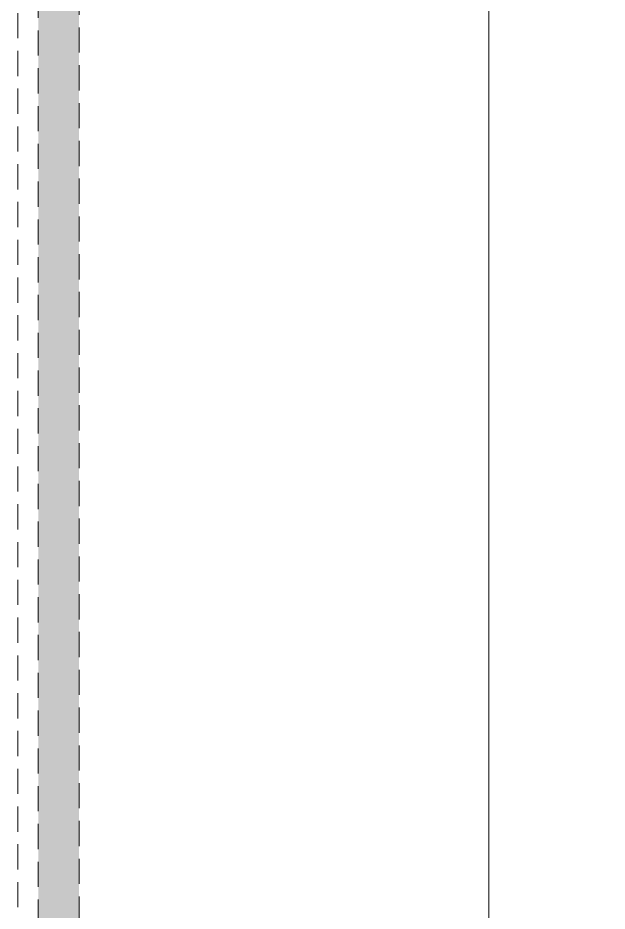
# Model space of a CAD drawing. Header units: millimetres. Extents: x 56222 to 3066687, y -650199 to -121287.
# Drawn here: x 134075.19 to 134098.57, y -183587.58 to -183552.12 of the extents above; entities that cross this region are included whole.
import ezdxf

# ---------------------------------------------------------------- set-up
doc = ezdxf.new("R2010")
doc.units = ezdxf.units.MM
doc.header["$MEASUREMENT"] = 0
doc.linetypes.add('DASHEDX2', pattern=[1.5, 1, -0.5])
doc.layers.add('Dimension', color=10, linetype='DASHEDX2', lineweight=20)
doc.layers.add('Text', color=7, linetype='Continuous', lineweight=15)

msp = doc.modelspace()

# ---------------------------------------------------------------- hatches: boundary and pattern name
at = {"layer": 'Dimension', "true_color": 0xd39e00}
h = msp.add_hatch(color=42, dxfattribs=at)
h.paths.add_polyline_path([(134076.001, -183452.755), (134076.001, -183615.12), (134306.674, -183615.12), (134306.674, -183452.755)])
h.paths.add_polyline_path([(134077.62, -183454.374), (134305.055, -183454.374), (134305.055, -183613.501), (134077.62, -183613.501)], flags=16)

# ---------------------------------------------------------------- linework, layer by layer
at = {"layer": 'Dimension', "color": 42, "true_color": 0xd39e00, "elevation": 0.119}
for points in [[(134075.192, -183451.945), (134307.484, -183451.945), (134307.484, -183615.929), (134075.192, -183615.929)], [(134076.001, -183452.755), (134306.674, -183452.755), (134306.674, -183615.12), (134076.001, -183615.12)], [(134077.62, -183454.374), (134305.055, -183454.374), (134305.055, -183613.501), (134077.62, -183613.501)]]:
    msp.add_lwpolyline(points, close=True, dxfattribs=at)
at = {"layer": 'Text', "color": 251, "linetype": 'Continuous', "lineweight": 0, "true_color": 0x636466}
msp.add_lwpolyline([(134093.874, -183457.549), (134093.874, -183526.734), (134092.613, -183527.515), (134095.047, -183527.765), (134093.874, -183528.602), (134093.874, -183597.731)], dxfattribs=at)

doc.saveas('drawing.dxf')
